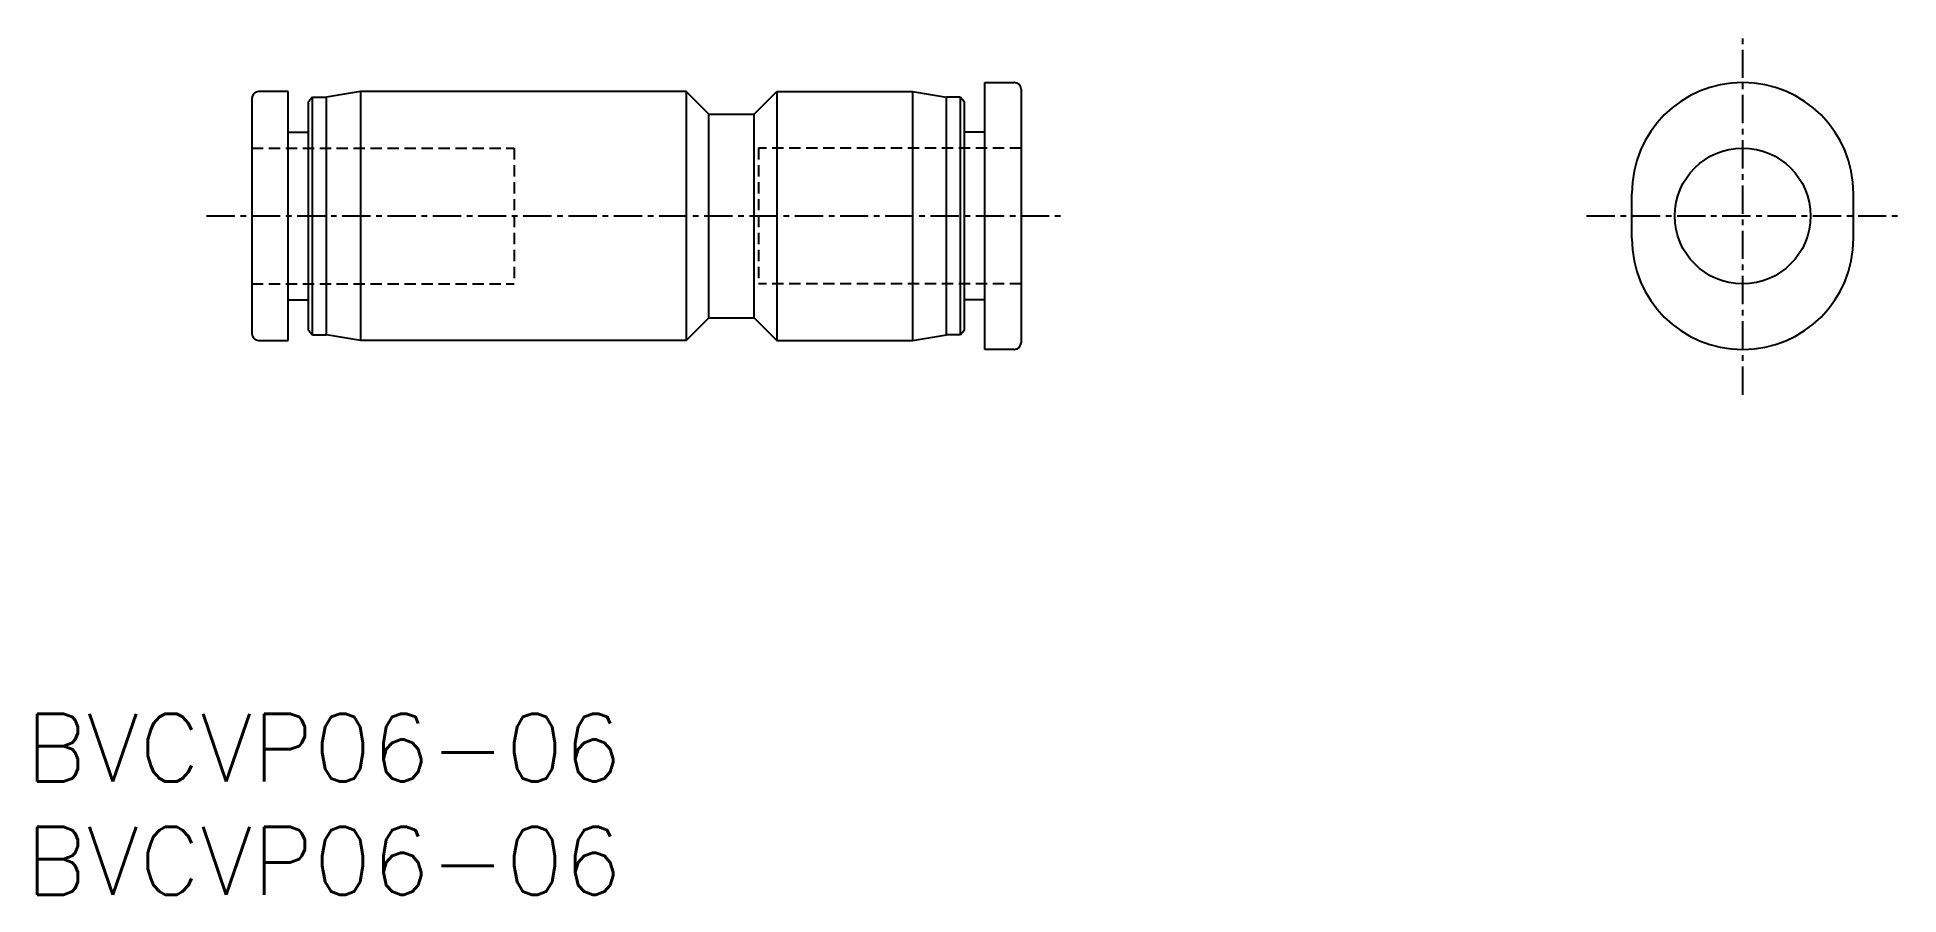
# Model space of a CAD drawing. Extents: x 0.5 to 82.8, y 0 to 37.9.
import ezdxf

# ---------------------------------------------------------------- set-up
doc = ezdxf.new("R2010")
doc.units = 0
doc.linetypes.add('CENTER', pattern=[2, 1.25, -0.25, 0.25, -0.25])
doc.linetypes.add('DASHED', pattern=[0.75, 0.5, -0.25])
doc.layers.get('0').update_dxf_attribs({"linetype": 'CONTINUOUS'})
doc.layers.add('CENTER', color=1, linetype='CENTER')
doc.styles.get("Standard").update_dxf_attribs({"font": 'txt.shx'})

# ---------------------------------------------------------------- blocks, each defined once
blk = doc.blocks.new('*U5')
at = {"color": 7, "linetype": 'CONTINUOUS'}
blk.add_text('BVCVP06-06', height=3, dxfattribs=at).set_placement((0, 0))
blk = doc.blocks.new('*U6')
at = {"color": 7, "linetype": 'CONTINUOUS'}
blk.add_text('BVCVP06-06', height=3, dxfattribs=at).set_placement((0, 5))

msp = doc.modelspace()

# ---------------------------------------------------------------- linework, layer by layer
at = {"color": 7, "linetype": 'CONTINUOUS'}
for p, q in [((11.6, 35.5), (10.3, 35.5)), ((11.6, 24.5), (11.6, 35.5)), ((14.8, 35.5), (13.3, 35.25)), ((14.8, 35.5), (14.8, 24.5)), ((29.2, 35.5), (14.8, 35.5)), ((29.2, 35.5), (29.2, 24.5)), ((30.2, 34.5), (29.2, 35.5)), ((32.2, 34.5), (33.2, 35.5)), ((33.2, 35.5), (39.2, 35.5)), ((33.2, 35.5), (33.2, 24.5)), ((39.2, 35.5), (39.2, 24.5)), ((39.2, 35.5), (40.7, 35.25)), ((42.4, 35.9), (43.7, 35.9)), ((42.4, 24.1), (42.4, 35.9)), ((44, 35.6), (44, 24.4)), ((10, 35.2), (10, 24.8)), ((12.675, 35.25), (12.5, 35.05)), ((12.5, 24.95), (12.5, 35.05)), ((12.675, 24.75), (12.675, 35.25)), ((12.675, 35.25), (13.3, 35.25)), ((13.3, 24.75), (13.3, 35.25)), ((41.325, 35.25), (40.7, 35.25)), ((40.7, 24.75), (40.7, 35.25)), ((41.325, 24.75), (41.325, 35.25)), ((41.325, 35.25), (41.5, 35.05)), ((41.5, 24.95), (41.5, 35.05)), ((30.2, 34.5), (32.2, 34.5)), ((30.2, 25.5), (30.2, 34.5)), ((32.2, 25.5), (32.2, 34.5)), ((11.6, 33.7), (12.5, 33.7)), ((42.4, 33.7), (41.5, 33.7)), ((71, 29), (71, 31)), ((80.8, 29), (80.8, 31)), ((11.6, 26.3), (12.5, 26.3)), ((42.4, 26.3), (41.5, 26.3)), ((12.5, 24.95), (12.675, 24.75)), ((12.675, 24.75), (13.3, 24.75)), ((14.8, 24.5), (13.3, 24.75)), ((30.2, 25.5), (29.2, 24.5)), ((30.2, 25.5), (32.2, 25.5)), ((32.2, 25.5), (33.2, 24.5)), ((39.2, 24.5), (40.7, 24.75)), ((41.325, 24.75), (40.7, 24.75)), ((41.5, 24.95), (41.325, 24.75)), ((10.3, 24.5), (11.6, 24.5)), ((29.2, 24.5), (14.8, 24.5)), ((33.2, 24.5), (39.2, 24.5)), ((43.7, 24.1), (42.4, 24.1))]:
    msp.add_line(p, q, dxfattribs=at)
at = {"color": 3, "linetype": 'DASHED'}
for p, q in [((10, 33), (21.6, 33)), ((21.6, 33), (21.6, 27)), ((32.4, 33), (32.4, 27)), ((44, 33), (32.4, 33)), ((10, 27), (21.6, 27)), ((44, 27), (32.4, 27))]:
    msp.add_line(p, q, dxfattribs=at)
at = {"color": 7, "linetype": 'CONTINUOUS'}
msp.add_circle((75.9, 30), 3, dxfattribs=at)
for centre, radius, start, end in [((10.3, 35.2), 0.3, 90, 180), ((43.7, 35.6), 0.3, 0, 90), ((75.9, 31), 4.9, 0, 180), ((75.9, 29), 4.9, 180, 0), ((10.3, 24.8), 0.3, 180, 270), ((43.7, 24.4), 0.3, 270, 0)]:
    msp.add_arc(centre, radius, start, end, dxfattribs=at)
at = {"layer": 'CENTER', "color": 1, "linetype": 'CENTER'}
for p, q in [((75.9, 22.1), (75.9, 37.9)), ((8, 30), (46, 30)), ((69, 30), (82.8, 30))]:
    msp.add_line(p, q, dxfattribs=at)

# ---------------------------------------------------------------- block references
at = {"color": 7, "linetype": 'CONTINUOUS'}
for name in ['*U6', '*U5']:
    msp.add_blockref(name, (0, 0), dxfattribs=at)

doc.saveas('drawing.dxf')
